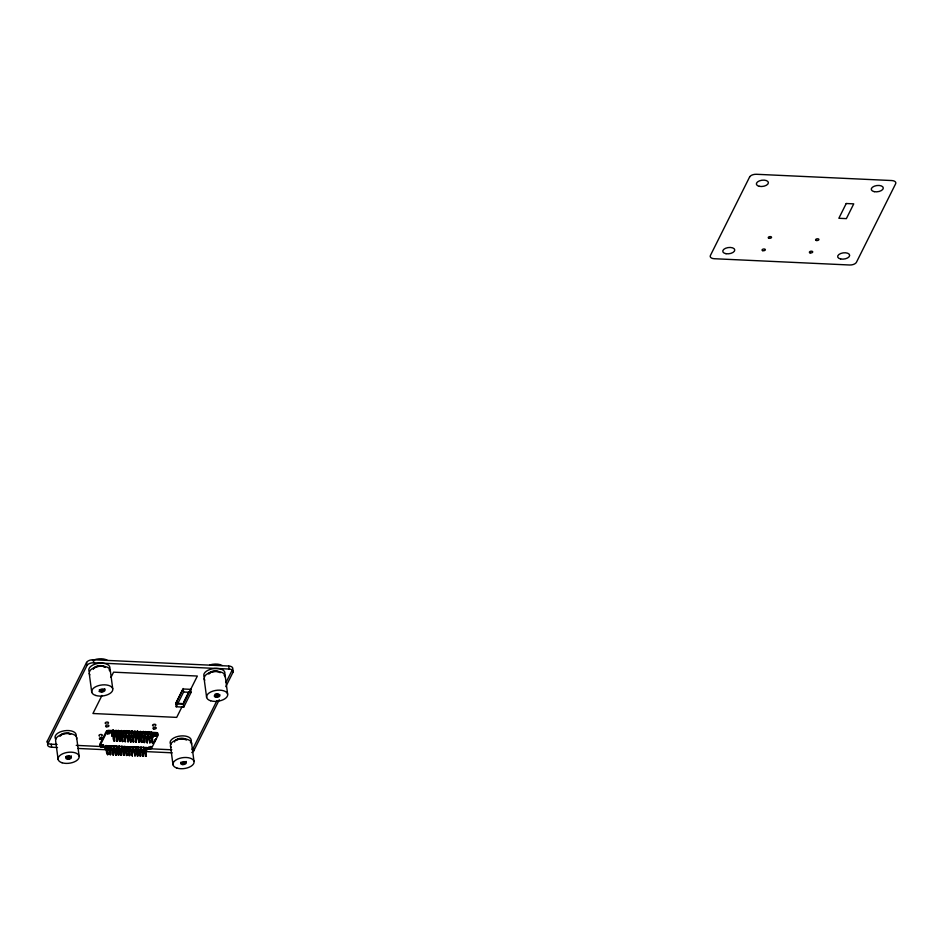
<?xml version="1.0" encoding="UTF-8"?>
<svg xmlns="http://www.w3.org/2000/svg" width="943" height="943" viewBox="0 0 943 943"><rect width="100%" height="100%" fill="white"/><g stroke="black" fill="none" stroke-linecap="round" stroke-linejoin="round"><path stroke-width="1.41" d="M155.253 740.396L156.008 738.723L154.404 741.917L155.171 740.114M155.807 738.935L154.97 740.267M107.443 746.349L106.17 745.996L106.135 746.821M115.117 733.194L116.814 733.159M129.262 747.363L127.564 747.292M141.191 748.247L141.827 747.587M143.866 748.27L145.564 748.235M118.252 730.648L117.993 731.285M124.122 730.896L123.439 731.544M126.114 731.037L126.692 730.908M131.69 731.485L132.444 730.943L131.631 731.921M134.625 731.403L134.637 731.179M137.407 731.285L137.077 732.169M140.071 731.65L139.812 732.298M150.715 732.805L151.21 731.921M112.854 730.153L113.29 730.46M116.072 730.188L115.258 731.167M121.529 730.436L120.716 731.414M128.837 731.167L129.309 730.896M137.277 731.851L137.218 731.308M145.47 732.228L145.788 731.685L145.257 732.546M112.948 730.318L112.535 731.037M118.488 730.542L118.217 730.236M124.205 730.966L123.38 730.908L124.264 730.566M142.735 732.098L143.348 731.45L142.534 732.428M147.933 732.051L148.805 731.709L148.192 732.357M112.641 730.66L113.349 730.059M129.014 731.426L129.651 731.214M67.872 759.256L68.403 757.818L69.31 759.127A2.805 1.45 -7.6 0 0 70.902 756.734A2.805 1.45 -7.6 0 0 66.34 757.158A2.805 1.45 -7.6 0 0 67.872 759.256L68.898 759.186M101.49 691.926L102.021 690.488L102.94 691.797A2.805 1.45 -7.6 0 0 104.52 689.404A2.805 1.45 -7.6 0 0 99.958 689.828A2.805 1.45 -7.6 0 0 101.49 691.926L102.516 691.867M182.777 764.584L183.296 763.135L184.215 764.443A2.805 1.45 -7.6 0 0 185.795 762.05A2.805 1.45 -7.6 0 0 181.233 762.486A2.805 1.45 -7.6 0 0 182.777 764.584L183.791 764.514M216.395 697.254L216.925 695.816L217.833 697.125A2.805 1.45 -7.6 0 0 219.424 694.732A2.805 1.45 -7.6 0 0 214.863 695.156A2.805 1.45 -7.6 0 0 216.395 697.254L217.42 697.183M145.328 732.122L145.493 731.497M149.359 733.194L148.558 732.652M57.523 747.504L51.641 747.233A5.599 2.9 -7.6 0 1 47.751 744.027L47.35 741.009L86.567 662.457A5.599 2.9 -7.6 0 1 93.416 659.758L228.713 666.029A5.599 2.9 -7.6 0 1 232.615 669.224L233.015 672.241L225.825 686.645M47.751 744.027L86.98 665.475L86.567 662.457M101.974 695.427L92.944 713.509L176.695 717.387L182.129 706.519M111.003 677.333L113.584 672.17L197.346 676.048L183.331 704.103L175.811 703.761L183.19 688.991L190.71 689.345M106.123 746.55L106.995 746.196M105.227 749.32L105.852 745.571L108.221 745.83L108.551 748.247L146.731 750.015L145.788 751.359L105.416 749.485L104.897 746.903L105.498 745.713L106.583 745.901M111.934 735.894L112.559 732.133L114.94 732.405L115.258 734.821L153.438 736.589L152.495 737.921L112.134 736.047L111.604 733.477L112.205 732.275L113.502 732.463M106.642 748.577C109.848 760.812 104.319 750.758 107.325 748.612L107.773 754.6L107.325 748.612M113.349 735.151C116.555 747.375 111.038 737.32 114.032 735.175L114.48 741.163L114.032 735.175M115.565 733.23L116.248 733.265M110.048 748.742L110.602 754.671L109.918 754.648L109.176 749.084L110.048 748.742L110.496 754.718L109.364 748.707M116.755 735.304L117.309 741.233L116.626 741.21L115.883 735.646L116.755 735.304L117.203 741.292L116.072 735.269M112.087 748.836C115.305 761.06 109.777 751.005 112.783 748.872L113.231 754.848L112.783 748.872M118.806 735.399C122.012 747.634 116.484 737.579 119.49 735.434L119.938 741.41L119.49 735.434M114.822 748.966C118.028 761.19 112.512 751.135 115.506 748.99L115.954 754.978L115.506 748.99M121.529 735.528C124.735 747.752 119.219 737.697 122.213 735.564L122.661 741.54L122.213 735.564M118.229 749.119L118.783 755.048L118.099 755.025L117.356 749.461L118.229 749.119L118.677 755.107L117.545 749.084M124.947 735.681L125.49 741.622L124.806 741.587L124.063 736.035L124.947 735.681L125.395 741.67L124.252 735.658M120.268 749.213C123.486 761.449 117.958 751.394 120.963 749.249L121.411 755.225L120.963 749.249M126.798 736.153L127.67 735.811L128.118 741.799L126.798 736.153L127.67 735.811M123.003 749.343C126.209 761.567 120.692 751.512 123.686 749.379L124.134 755.355L123.686 749.379M129.71 735.905C132.916 748.141 127.399 738.074 130.393 735.941L130.841 741.917L130.393 735.941M124.782 747.269L126.468 747.351M127.871 741.587L126.987 735.776M125.219 747.434L125.902 747.457M126.421 749.496L126.963 755.437L126.279 755.402L125.537 749.85L126.421 749.496L126.869 755.484L125.725 749.473M132.244 736.412L133.128 736.059L133.682 742L132.987 741.964L132.244 736.412L133.128 736.059M135.167 731.073L134.354 732.051M134.649 734.125L135.344 734.149M128.272 749.968L129.144 749.626L129.698 755.555L129.014 755.532L128.272 749.968L129.144 749.626M135.851 736.188L136.405 742.129L135.721 742.094L134.979 736.542L135.851 736.188L136.299 742.176L135.167 736.153M136.947 734.09L138.633 734.173M132.939 736.436L133.576 742.047L132.433 736.035M137.383 734.243L138.067 734.279M131.183 749.72C134.389 761.956 128.873 751.889 131.867 749.756L132.315 755.732L131.867 749.756M137.702 736.66L138.586 736.318L139.034 742.294L137.702 736.66L138.586 736.318M140.495 731.662L139.753 731.674L140.625 731.32M128.955 750.003L129.592 755.614L128.46 749.591M133.717 750.227L134.601 749.874L135.049 755.862L133.717 750.227L134.601 749.874M140.625 736.412C143.831 748.636 138.303 738.581 141.309 736.448L141.756 742.424L141.309 736.448M138.774 742.094L137.89 736.283M137.324 750.003L137.878 755.944L137.195 755.909L136.452 750.357L137.324 750.003L137.772 755.991L136.641 749.968M144.031 736.566L144.585 742.506L143.902 742.471L143.159 736.919L144.031 736.566L144.479 742.554L143.348 736.542M134.802 755.661L133.906 749.85M139.364 750.098C142.582 762.333 137.053 752.278 140.047 750.133L140.507 756.109L140.047 750.133M146.071 736.66C149.289 748.895 143.76 738.84 146.766 736.695L147.214 742.683L146.766 736.695M142.098 750.227C145.305 762.451 139.776 752.396 142.782 750.263L143.23 756.239L142.782 750.263M148.617 737.167L149.489 736.825L149.937 742.801L148.617 737.167L149.489 736.825M151.54 731.827L151.175 732.074M144.314 748.318L144.998 748.341M144.633 750.734L145.505 750.38L146.059 756.321L145.375 756.286L144.633 750.734L145.505 750.38M152.212 736.943L152.766 742.884L152.082 742.848L151.34 737.296L152.212 736.943L152.66 742.931L151.528 736.919M152.518 735.363L152.919 734.008L114.94 732.405M149.689 742.601L148.805 736.789M145.316 750.758L145.953 756.369L144.821 750.357M182.506 689.746L175.752 703.278L176.223 706.779L183.732 707.12L191.111 692.362L190.639 688.861M176.223 706.779L183.59 692.009L183.131 688.52M183.661 702.229L188.824 691.891M183.732 707.12L183.272 703.631L189.413 691.325M191.936 749.213A5.599 2.9 -7.6 0 0 193.386 747.775L216.925 700.649M226.072 682.319L232.615 669.224M191.783 752.538A5.599 2.9 -7.6 0 0 193.786 750.793L219.283 699.741M150.408 733.206L152.141 733.088M131.348 732.263L133.046 732.204M108.469 746.408L110.166 746.373M135.804 734.149L134.377 733.748M123.639 747.327L123.168 746.656M112.311 731.32L113.95 731.32M128.731 732.027L130.311 732.074M112.7 732.64L112.665 733.336M111.309 746.42L112.854 746.396M130.393 747.304L131.949 747.28M134.26 732.228L135.733 732.251M115.235 731.296L116.543 731.273M128.118 741.799L127.482 736.188M139.034 742.294L138.397 736.695M149.937 742.801L149.3 737.202M135.049 755.862L134.413 750.251M133.269 747.339L134.578 747.316M112.535 734.691L115.258 734.821M108.221 745.83L110.956 745.96L111.274 748.377M110.956 745.96L113.679 746.09L114.009 748.506M105.816 748.129L108.551 748.247M113.679 746.09L116.413 746.219L116.732 748.636M145.057 736.047L144.739 733.63L145.611 736.07M116.413 746.219L119.136 746.337L119.455 748.754M144.892 733.878L148.016 733.784L148.334 736.2M119.136 746.337L121.859 746.467L122.189 748.883M150.515 736.294L150.196 733.878L151.069 736.318M121.859 746.467L124.594 746.597L124.912 749.013M124.594 746.597L127.317 746.715L127.647 749.131M127.317 746.715L130.051 746.844L130.37 749.261M130.051 746.844L135.309 746.939L135.827 749.52M135.497 747.104L138.232 747.221L138.55 749.638M138.232 747.221L143.489 747.316L144.008 749.897M143.678 747.481L146.413 747.599L146.731 750.015M137.23 732.228L138.338 732.263M114.351 746.373L115.352 746.349M118.347 731.285L119.089 731.308M136.381 747.327L136.994 747.316M112.842 733.383L111.604 733.477L112.134 736.047M145.175 747.693L146.413 747.599L146.13 751.217M151.693 734.232L153.12 734.173L153.438 736.589M106.323 746.844L105.097 747.068M147.792 736.165L147.473 733.748L152.919 734.008L153.249 736.424M86.98 665.475A5.599 2.9 -7.6 0 1 93.817 662.776L229.114 669.047A5.599 2.9 -7.6 0 1 233.015 672.241M183.59 692.009L191.111 692.362M177.001 703.337L183.272 703.631M126.303 730.66L126.987 730.695M129.026 730.79L129.71 730.825M132.444 730.943L131.572 731.296L132.114 731.037M137.207 731.167L137.902 731.202M143.348 731.45L143.018 731.579M148.122 731.674L148.805 731.709M145.399 731.685L146.024 731.968M113.16 735.528L113.844 735.552M115.883 735.646L116.567 735.681M118.618 735.776L119.301 735.811M121.341 735.905L122.024 735.941M124.063 736.035L124.759 736.059M129.521 736.283L130.205 736.318M134.979 736.542L135.662 736.566M140.436 736.789L141.12 736.825M143.159 736.919L143.843 736.943M145.882 737.037L146.578 737.072M151.34 737.296L152.023 737.332M114.233 740.962L114.586 741.115M119.69 741.21L120.044 741.363M122.413 741.339L122.767 741.493M130.594 741.717L130.947 741.87M141.509 742.224L141.863 742.377M146.967 742.471L147.32 742.624M109.046 746.29L109.73 746.326M128.13 747.174L128.826 747.21M130.865 747.304L131.548 747.339M47.35 741.009A5.599 2.9 -7.6 0 0 51.24 744.204L57.122 744.475M76.242 745.371L105.663 746.726M145.363 748.565L171.838 749.791M105.84 747.245L101.538 747.045A2.24 1.155 -7.6 0 1 99.982 745.76L106.394 732.923A2.24 1.155 -7.6 0 1 109.129 731.839L156.479 734.031A2.24 1.155 -7.6 0 1 158.047 735.316L151.623 748.153A2.24 1.155 -7.6 0 1 148.888 749.237L146.024 749.107M106.453 748.966L107.137 748.99M109.176 749.084L109.859 749.119M111.899 749.213L112.594 749.249M114.633 749.343L115.317 749.367M117.356 749.461L118.04 749.496M120.079 749.591L120.775 749.626M122.814 749.72L123.498 749.756M125.537 749.85L126.232 749.874M130.994 750.098L131.678 750.133M136.452 750.357L137.136 750.38M139.175 750.475L139.859 750.51M141.91 750.604L142.593 750.64M78.116 748.459L172.239 752.82M107.526 754.388L107.879 754.553M112.971 754.648L113.325 754.801M115.706 754.777L116.06 754.93M121.164 755.025L121.517 755.178M123.887 755.154L124.24 755.308M132.067 755.532L132.421 755.685M140.248 755.909L140.601 756.062M142.982 756.038L143.336 756.192M118.959 732.723L112.559 732.133L112.877 734.55M228.713 666.029L229.114 669.047M225.141 675.447L227.628 694.095M204.136 678.83L206.623 697.466M193.386 747.775L193.786 750.793M191.523 742.766L194.01 761.414M170.518 746.149L173.005 764.797M150.397 734.043L150.715 736.459M147.662 733.913L147.992 736.33M144.939 733.784L145.257 736.2M146.212 747.445L146.53 749.862M142.558 733.524L142.876 735.941M142.216 733.666L142.534 736.082M144.031 747.339L144.35 749.756M142.016 733.501L142.334 735.917M143.489 747.316L143.808 749.732M139.835 733.395L140.153 735.811M139.481 733.536L139.8 735.953M141.309 747.21L141.627 749.626M139.281 733.371L139.611 735.788M140.755 747.186L141.273 749.768M137.1 733.277L137.43 735.693M136.759 733.406L137.077 735.823M138.574 747.092L138.904 749.508M136.558 733.253L136.876 735.658M138.032 747.068L138.35 749.473M134.377 733.147L134.696 735.564M134.024 733.289L134.354 735.705M135.851 746.962L136.169 749.379M133.835 733.124L134.154 735.54M135.309 746.939L135.627 749.355M131.643 733.017L131.973 735.434M131.301 733.159L131.619 735.575M133.116 746.832L133.446 749.249M131.101 732.994L131.431 735.41M132.574 746.809L133.093 749.39M128.92 732.888L129.238 735.304M128.578 733.029L128.896 735.446M130.393 746.703L130.712 749.119M128.378 732.864L128.696 735.281M129.851 746.679L130.169 749.096M126.197 732.77L126.515 735.186M125.843 732.9L126.173 735.316M127.67 746.585L127.989 749.001M125.643 732.746L125.973 735.163M127.116 746.561L127.446 748.978M123.462 732.64L123.792 735.057M123.12 732.782L123.439 735.198M124.936 746.455L125.266 748.872M122.92 732.617L123.238 735.033M124.393 746.432L124.712 748.848M120.739 732.511L121.058 734.927M120.386 732.652L120.716 735.068M122.213 746.326L122.531 748.742M120.197 732.487L120.515 734.903M121.671 746.302L121.989 748.718M110.248 670.119L112.736 688.767M118.016 732.393L118.335 734.809M117.663 732.522L117.981 734.939M119.478 746.208L119.808 748.624M117.462 732.357L117.792 734.774M118.936 746.172L119.266 748.589M115.282 732.263L115.6 734.68M116.755 746.078L117.073 748.494M114.74 732.24L115.058 734.656M116.213 746.054L116.531 748.471M114.032 745.948L114.351 748.365M113.478 745.925L113.808 748.341M111.298 745.819L111.628 748.235M110.755 745.795L111.074 748.212M108.575 745.701L108.893 748.117M108.032 745.677L108.351 748.094M105.852 745.571L106.17 747.988M93.416 659.758L93.817 662.776M89.243 673.502L91.73 692.15M76.631 737.45L79.118 756.097M58.112 759.469L55.625 740.821A10.644 5.505 -7.6 0 1 66.234 733.595A10.644 5.505 -7.6 0 1 76.595 738.899M51.24 744.204L51.641 747.233M106.158 723.8A1.686 0.872 -7.6 0 1 105.475 722.586A1.686 0.872 -7.6 0 1 108.021 722.208A1.686 0.872 -7.6 0 1 107.82 723.564M153.367 725.969A1.686 0.872 -7.6 0 1 152.931 724.695A1.686 0.872 -7.6 0 1 155.489 724.46A1.686 0.872 -7.6 0 1 155.029 725.815M99.557 736.118A1.686 0.872 -7.6 0 1 99.487 734.833A1.686 0.872 -7.6 0 1 101.95 734.68A1.686 0.872 -7.6 0 1 101.596 735.988M208.438 673.844A6.047 3.124 -7.6 0 1 214.273 670.968A6.047 3.124 -7.6 0 1 220.061 672.748M93.333 669.353A6.047 3.124 -7.6 0 1 98.591 665.746A6.047 3.124 -7.6 0 1 105.156 667.432M174.608 742.011A6.047 3.124 -7.6 0 1 174.82 741.174M175.433 740.361A6.047 3.124 -7.6 0 1 181.445 738.239A6.047 3.124 -7.6 0 1 186.431 740.078M59.845 736.023A6.047 3.124 -7.6 0 1 64.643 733.124A6.047 3.124 -7.6 0 1 70.772 733.913M204.831 680.162A10.644 5.505 -7.6 0 1 213.366 671.77A10.644 5.505 -7.6 0 1 225.118 676.897M219.625 694.472A2.805 1.45 -7.6 0 1 217.291 695.769A2.805 1.45 -7.6 0 1 214.521 695.309M171.202 747.481A10.644 5.505 -7.6 0 1 179.748 739.088A10.644 5.505 -7.6 0 1 191.5 744.216M186.101 761.414A2.805 1.45 -7.6 0 1 183.661 763.087A2.805 1.45 -7.6 0 1 180.62 762.309M55.802 739.194A10.644 5.505 -7.6 0 1 64.313 730.79A10.644 5.505 -7.6 0 1 76.088 735.905M60.517 735.917A5.328 2.746 -7.6 0 1 64.277 733.607M68.285 733.513A5.328 2.746 -7.6 0 1 70.206 734.349M69.228 755.838A5.328 2.746 -7.6 0 1 66.481 756.086M89.927 674.834A10.644 5.505 -7.6 0 1 98.473 666.442A10.644 5.505 -7.6 0 1 110.213 671.569M100.217 691.643A5.045 2.605 -7.6 0 1 99.074 691.431M104.826 688.767A2.805 1.45 -7.6 0 1 102.386 690.441A2.805 1.45 -7.6 0 1 99.345 689.663M71.114 755.72A2.805 1.45 -7.6 0 1 68.768 757.771A2.805 1.45 -7.6 0 1 65.633 756.616M89.538 671.817A10.644 5.505 -7.6 0 1 99.428 663.247A10.644 5.505 -7.6 0 1 109.082 670.001M94.783 667.833A5.328 2.746 -7.6 0 1 102.021 666.147M103.117 666.477A5.328 2.746 -7.6 0 1 103.942 666.972M92.39 660.595A10.644 5.505 -7.6 0 1 107.207 660.241M154.628 733.183A1.686 0.872 -7.6 0 1 157.104 733.135A1.686 0.872 -7.6 0 1 156.432 734.456A1.686 0.872 -7.6 0 1 154.122 734.184M157.846 733.843A2.24 1.155 -7.6 0 0 156.29 732.57L108.928 730.377A2.24 1.155 -7.6 0 0 106.194 731.45L99.781 744.298A2.24 1.155 -7.6 0 0 100.559 745.453M151.434 746.691A2.24 1.155 -7.6 0 1 151.281 746.927M150.385 747.504A2.24 1.155 -7.6 0 1 148.699 747.775M109.895 731.733A1.686 0.872 -7.6 0 1 107.207 732.298M106.948 732.169A1.686 0.872 -7.6 0 1 107.797 730.778A1.686 0.872 -7.6 0 1 110.013 731.308M103.471 744.581A1.686 0.872 -7.6 0 1 101.302 745.265A1.686 0.872 -7.6 0 1 100.382 744.216M150.951 746.349A1.686 0.872 -7.6 0 1 150.02 747.304A1.686 0.872 -7.6 0 1 148.145 747.339M204.548 677.098A10.644 5.505 -7.6 0 1 214.438 668.528A10.644 5.505 -7.6 0 1 224.092 675.282M209.252 673.832A5.328 2.746 -7.6 0 1 218.128 671.758M209.794 664.933A10.644 5.505 -7.6 0 1 222.206 665.522M217.963 693.742A5.328 2.746 -7.6 0 1 215.228 694.001M170.883 744.522A10.644 5.505 -7.6 0 1 180.773 735.953A10.644 5.505 -7.6 0 1 190.427 742.707M176.129 740.538A5.328 2.746 -7.6 0 1 178.074 739.336M179.359 738.947A5.328 2.746 -7.6 0 1 183.366 738.84M184.451 739.182A5.328 2.746 -7.6 0 1 185.288 739.677M749.614 176.978L710.385 255.529A5.599 2.9 -7.6 0 0 714.287 258.724L849.584 264.995A5.599 2.9 -7.6 0 0 856.433 262.295L895.65 183.744A5.599 2.9 -7.6 0 0 891.76 180.549L756.451 174.278A5.599 2.9 -7.6 0 0 749.614 176.978M846.225 203.511L838.857 218.281L846.378 218.623L853.745 203.865L846.225 203.511M106.194 726.735A1.686 0.872 -7.6 0 0 108.905 725.945A1.686 0.872 -7.6 0 0 106.677 725.202A1.686 0.872 -7.6 0 0 106.194 726.735M153.768 728.998A1.686 0.872 -7.6 0 0 156.279 727.996A1.686 0.872 -7.6 0 0 153.78 727.477A1.686 0.872 -7.6 0 0 153.768 728.998M99.97 739.135A1.686 0.872 -7.6 0 0 102.693 738.381A1.686 0.872 -7.6 0 0 100.512 737.603A1.686 0.872 -7.6 0 0 99.97 739.135M210.607 700.767A10.644 5.505 -7.6 0 0 227.605 695.533A10.644 5.505 -7.6 0 0 213.177 691.03A10.644 5.505 -7.6 0 0 210.607 700.767M176.989 768.097A10.644 5.505 -7.6 0 0 193.987 762.863A10.644 5.505 -7.6 0 0 179.559 758.361A10.644 5.505 -7.6 0 0 176.989 768.097M95.703 695.451A10.644 5.505 -7.6 0 0 112.7 690.217A10.644 5.505 -7.6 0 0 98.284 685.702A10.644 5.505 -7.6 0 0 95.703 695.451M62.085 762.769A10.644 5.505 -7.6 0 0 79.082 757.535A10.644 5.505 -7.6 0 0 64.666 753.033A10.644 5.505 -7.6 0 0 62.085 762.769M154.852 736A1.686 0.872 -7.6 0 0 157.552 735.175A1.686 0.872 -7.6 0 0 155.277 734.456A1.686 0.872 -7.6 0 0 154.852 736M101.09 746.644A1.686 0.872 -7.6 0 0 103.777 745.83A1.686 0.872 -7.6 0 0 101.514 745.111A1.686 0.872 -7.6 0 0 101.09 746.644M107.502 733.807A1.686 0.872 -7.6 0 0 110.19 732.982A1.686 0.872 -7.6 0 0 107.926 732.263A1.686 0.872 -7.6 0 0 107.502 733.807M148.44 748.848A1.686 0.872 -7.6 0 0 151.128 748.023A1.686 0.872 -7.6 0 0 148.864 747.304A1.686 0.872 -7.6 0 0 148.44 748.848M762.604 250.638A1.686 0.872 -7.6 0 0 765.339 249.883A1.686 0.872 -7.6 0 0 763.146 249.105A1.686 0.872 -7.6 0 0 762.604 250.638M810.037 252.865A1.686 0.872 -7.6 0 0 812.713 252.017A1.686 0.872 -7.6 0 0 810.414 251.321A1.686 0.872 -7.6 0 0 810.037 252.865M816.402 240.5A1.686 0.872 -7.6 0 0 818.913 239.498A1.686 0.872 -7.6 0 0 816.426 238.98A1.686 0.872 -7.6 0 0 816.402 240.5M768.828 238.237A1.686 0.872 -7.6 0 0 771.539 237.447A1.686 0.872 -7.6 0 0 769.311 236.705A1.686 0.872 -7.6 0 0 768.828 238.237M874.244 191.653A6.047 3.124 -7.6 0 0 883.296 188.07A6.047 3.124 -7.6 0 0 874.302 186.195A6.047 3.124 -7.6 0 0 874.244 191.653M759.339 186.325A6.047 3.124 -7.6 0 0 768.392 182.742A6.047 3.124 -7.6 0 0 759.41 180.867A6.047 3.124 -7.6 0 0 759.339 186.325M840.626 258.971A6.047 3.124 -7.6 0 0 849.667 255.4A6.047 3.124 -7.6 0 0 840.685 253.514A6.047 3.124 -7.6 0 0 840.626 258.971M726.016 253.702A6.047 3.124 -7.6 0 0 734.762 249.895A6.047 3.124 -7.6 0 0 725.497 248.315A6.047 3.124 -7.6 0 0 726.016 253.702"/></g></svg>
